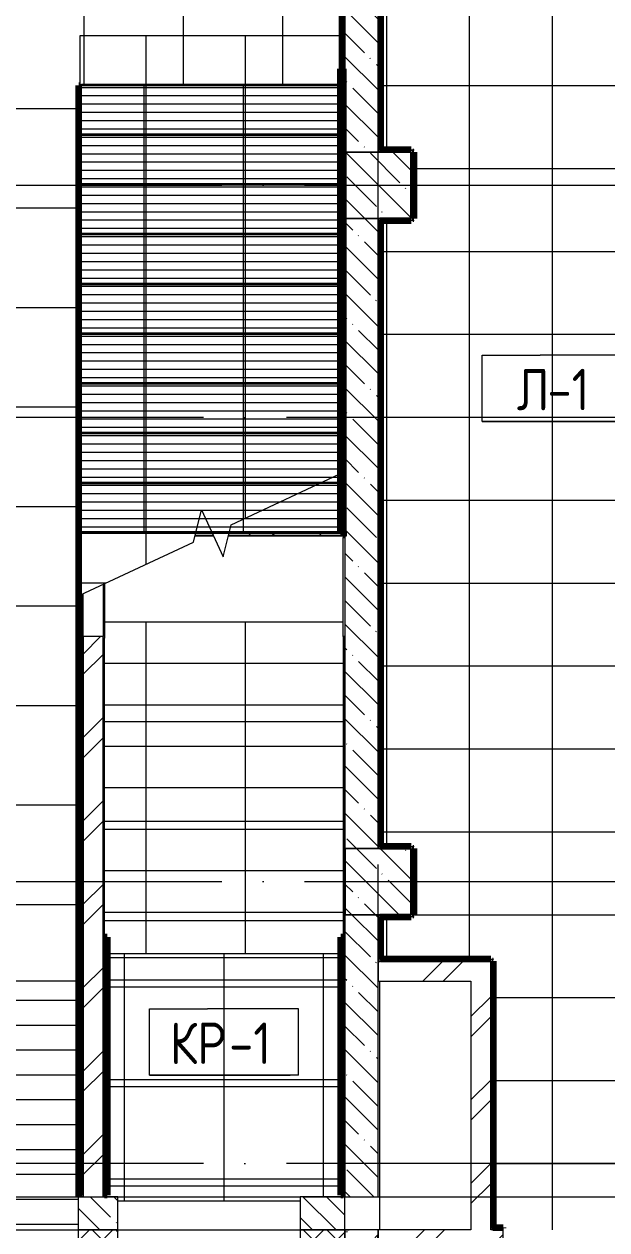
# Model space of a CAD drawing. Header units: millimetres. Extents: x -4370 to 196781, y -4577 to 61202.
# Drawn here: x 102764 to 106281, y 26225 to 33497 of the extents above; entities that cross this region are included whole.
import ezdxf

# ---------------------------------------------------------------- set-up
doc = ezdxf.new("R2010")
doc.units = ezdxf.units.MM
doc.linetypes.add('ADSK_Линия сетки', pattern=[2500, 2000, -250, 0, -250])
for name, color, linetype, lineweight in [('A-FLOR-____-IDEN', 11, 'Continuous', 20), ('A-FLOR-____-OTLN', 192, 'Continuous', 9), ('A-FLOR-____-PATT', 8, 'Continuous', 9), ('A-ROOF-____-MCUT', 132, 'Continuous', 9), ('A-ROOF-____-OTLN', 132, 'Continuous', 9), ('A-ROOF-____-PATT', 132, 'Continuous', 9), ('A-ROOF-FNSH-MCUT', 132, 'Continuous', 9), ('A-WALL-____-MCUT', 113, 'Continuous', 9), ('A-WALL-____-PATT', 111, 'Continuous', 9), ('I-WALL-____-OTLN', 2, 'Continuous', 9), ('S-COLS-____-MCUT', 52, 'Continuous', 9), ('S-COLS-____-OTLN', 52, 'Continuous', 9), ('S-GRID-____-OTLN', 1, 'Continuous', 9), ('S-STRS-____-MBND', 31, 'Continuous', 9), ('S-STRS-____-OTLN', 31, 'Continuous', 9)]:
    doc.layers.add(name, color=color, linetype=linetype, lineweight=lineweight)
doc.styles.add('GOST Common_1', font='GOST_Common.ttf', dxfattribs={"width": 0.9, "height": 250})
pattern_1 = [(45, (0, 0), (-251.4472, 251.4472), []), (45, (0, 381), (-251.4472, 251.4472), [])]
pattern_2 = [(90, (104700, 33425), (-600, 4e-14), []), (180, (104700, 33425), (-7e-14, -600), [])]
pattern_3 = [(90, (104700, 29890), (-600, 4e-14), []), (180, (104700, 29890), (-7e-14, -600), [])]
pattern_4 = [(135, (0, 0), (-142.5612, -142.5612), []), (135, (142.56, 0), (-142.5612, -142.5612), [252.016, -50.403, 3.353, -47.05])]

# ---------------------------------------------------------------- blocks, each defined once
blk = doc.blocks.new('0083_СОШ675_АР_R22_rvt-1-О_АИ_ПП_0_000_Целиком')
at = {"layer": 'A-WALL-____-PATT', "lineweight": 5}
h = blk.add_hatch(dxfattribs=at)
h.set_pattern_fill('FP_3', color=10, style=0, pattern_type=2)
h.set_pattern_definition(pattern_4)
h.paths.add_polyline_path([(104762.6, 26425), (104900, 26425), (104900, 28125), (104700, 28125), (104700, 26425)])
h.paths.add_polyline_path([(104900, 28525), (104900, 32325), (104700, 32325), (104700, 28525)])
h.paths.add_polyline_path([(104900, 32725), (104900, 35575), (104700, 35575), (104700, 32725)])
h.paths.add_polyline_path([(104900, 35975), (104900, 36100), (104700, 36100), (104700, 35975)])
h = blk.add_hatch(dxfattribs=at)
h.set_pattern_fill('FP_7', color=10, style=0, pattern_type=2)
h.set_pattern_definition(pattern_1)
h.paths.add_polyline_path([(103240, 26425), (103240, 29802.8), (103120, 29802.8), (103120, 26425)])
h = blk.add_hatch(dxfattribs=at)
h.set_pattern_fill('FP_7', color=10, style=0, pattern_type=2)
h.set_pattern_definition(pattern_1)
h.paths.add_polyline_path([(105460, 27725), (105580, 27725), (105580, 27845), (104900, 27845), (104900, 27725), (105073.1, 27725)])
h = blk.add_hatch(dxfattribs=at)
h.set_pattern_fill('FP_7', color=10, style=0, pattern_type=2)
h.set_pattern_definition(pattern_1)
h.paths.add_polyline_path([(105580, 26225), (105580, 27725), (105460, 27725), (105460, 26225)])
h = blk.add_hatch(dxfattribs=at)
h.set_pattern_fill('FP_3', color=10, style=0, pattern_type=2)
h.set_pattern_definition(pattern_4)
h.paths.add_polyline_path([(104430, 26225), (104700, 26225), (104700, 26425), (104430, 26425)])
h.paths.add_polyline_path([(103090, 26225), (103330, 26225), (103330, 26425), (103090, 26425)])
h = blk.add_hatch(dxfattribs=at)
h.set_pattern_fill('FP_6', color=10, style=0, pattern_type=2)
h.set_pattern_definition([(45, (0, 0), (-70.71068, 70.71068), []), (135, (0, 0), (-70.71068, -70.71068), [])])
h.paths.add_polyline_path([(104700, 26125.1), (104700, 26225.1), (104430, 26225.1), (104430, 26125.1), (104600, 26125.1)])
h.paths.add_polyline_path([(103330, 26125.1), (103330, 26225.1), (103090, 26225.1), (103090, 26125.1), (103210, 26125.1)])
h.paths.add_polyline_path([(101360, 26125.1), (101360, 26225.1), (100150, 26225.1), (100150, 26125.1), (101347.4, 26125.1)])
h.paths.add_polyline_path([(97450, 26125.1), (97450, 26225.1), (96250, 26225.1), (96250, 26125.1), (97000.7, 26125.1)])
h.paths.add_polyline_path([(98350, 26125.1), (99250, 26125.1), (99250, 26225.1), (98350, 26225.1)])
h.paths.add_polyline_path([(95350, 26125.1), (95350, 26225.1), (94450, 26225.1), (94450, 26125.1), (95137.9, 26125.1)])
h.paths.add_polyline_path([(93550, 26125.1), (93550, 26225.1), (92350, 26225.1), (92350, 26125.1), (93275, 26125.1)])
h.paths.add_polyline_path([(91412.2, 26125.1), (91450, 26125.1), (91450, 26225.1), (90550, 26225.1), (90550, 26125.1)])
h.paths.add_polyline_path([(89650, 26125.1), (89650, 26225.1), (88450, 26225.1), (88450, 26125.1), (89549.3, 26125.1)])
h.paths.add_polyline_path([(87550, 26125.1), (87550, 26225.1), (86650, 26225.1), (86650, 26125.1)])
h.paths.add_polyline_path([(85750, 26125.1), (85750, 26225.1), (84250, 26225.1), (84250, 26125.1), (85202.7, 26125.1)])
h.paths.add_polyline_path([(83350, 26125.1), (83350, 26225.1), (82450, 26225.1), (82450, 26125.1), (83339.8, 26125.1)])
h.paths.add_polyline_path([(81477, 26125.1), (81550, 26125.1), (81550, 26225.1), (79900, 26225), (79900, 26125.1), (80856.1, 26125.1)])
h.paths.add_polyline_path([(75850, 26125.1), (75850, 26225.1), (74200, 26225.1), (74200, 26125.1), (75578, 26125.1)])
h = blk.add_hatch(dxfattribs=at)
h.set_pattern_fill('FP_5', color=10, style=0, pattern_type=2)
h.set_pattern_definition([(50, (0, 0), (364.3679, -31.8783), [38.1, -419.1]), (355, (0, 0), (-70.4859, 382.1133), [30.48, -335.28]), (100.451, (30.36, -2.66), (293.885, 350.2334), [32.38, -356.18]), (46.184, (0, 101.6), (542.1585, -84.0858), [57.15, -628.65]), (96.636, (45.2, 94.6), (474.805, 494.8554), [48.57, -534.27]), (351.184, (0, 101.6), (474.8102, 494.85), [45.72, -502.92]), (21, (50.8, 76.2), (303.2285, -204.5305), [38.1, -419.1]), (326, (50.8, 76.2), (123.6039, 368.376), [30.48, -335.28]), (71.451, (76.07, 59.16), (426.8341, 163.8427), [32.38, -356.18]), (37.5, (0, 0), (6.17665, 169.11015), [16.764, -314.452, 16.764, -323.596, -336.55]), (37.5, (0, 0), (6.17665, 169.11015), [-671.576, 16.764, -319.786]), (7.5, (0, 0), (133.63888, 200.3615), [16.764, -177.292, 16.764, -306.832, -128.27]), (7.5, (0, 0), (133.63888, 200.3615), [-517.652, 16.764, -111.506]), (327.5, (-113.28, 0), (271.18182, -11.45836), [16.764, -110.236, 16.764, -379.476, -525.78]), (327.5, (-113.28, 0), (271.18182, -11.45836), [-523.24, 16.764, -509.016]), (317.5, (-164.08, 0), (296.2585, 50.85285), [16.764, -148.336, 16.764, -246.38, -373.38]), (317.5, (-164.08, 0), (296.2585, 50.85285), [-428.244, 16.764, -356.616])])
h.paths.add_polyline_path([(104700, 19425), (104900, 19425), (104900, 19725), (104700, 19725), (104700, 19571.1)])
h.paths.add_polyline_path([(104900, 20625), (104900, 21525), (104700, 21525), (104700, 20625)])
h.paths.add_polyline_path([(104700, 22825), (104900, 22825), (104900, 26225), (104700, 26225), (104700, 23036.2)])
h = blk.add_hatch(dxfattribs=at)
h.set_pattern_fill('FP_7', color=10, style=0, pattern_type=2)
h.set_pattern_definition(pattern_1)
h.paths.add_polyline_path([(113400, 26105), (113400, 26225), (106755, 26225), (106755, 26105), (111282.6, 26105)])
h.paths.add_polyline_path([(105073.1, 26105), (105655, 26105), (105655, 26225), (104900, 26225), (104900, 26105)])
h.paths.add_polyline_path([(109095, 26145), (107750, 26145), (107750, 26215), (109300, 26215), (109300, 26145), (109230, 26145)])
at = {"layer": 'S-COLS-____-OTLN', "lineweight": 5}
h = blk.add_hatch(dxfattribs=at)
h.set_pattern_fill('FP_3', color=256, style=0, pattern_type=2)
h.set_pattern_definition(pattern_4)
h.paths.add_polyline_path([(104900, 32325), (105100, 32325), (105100, 32725), (104700, 32725), (104700, 32325)])
h = blk.add_hatch(dxfattribs=at)
h.set_pattern_fill('FP_3', color=256, style=0, pattern_type=2)
h.set_pattern_definition(pattern_4)
h.paths.add_polyline_path([(104900, 28125), (105100, 28125), (105100, 28525), (104700, 28525), (104700, 28125)])
at = {"layer": 'S-STRS-____-OTLN', "lineweight": 5}
h = blk.add_hatch(dxfattribs=at)
h.set_pattern_fill('FP_28', color=256, style=0, pattern_type=2)
h.set_pattern_definition(pattern_2)
h.paths.add_polyline_path([(103110, 33425), (103110, 33135), (104673.5, 33135), (104673.5, 33226), (104683.5, 33226), (104683.5, 33425), (103831.2, 33425)])
h.paths.add_polyline_path([(103110, 33126), (103110, 33425), (103100, 33425), (103100, 33126)])
h = blk.add_hatch(dxfattribs=at)
h.set_pattern_fill('FP_28', color=256, style=0, pattern_type=2)
h.set_pattern_definition(pattern_2)
h.paths.add_polyline_path([(103110, 32826), (103110, 32835), (104673.5, 32835), (104673.5, 33125), (103100, 33125), (103100, 32826)])
h.paths.add_polyline_path([(104688.5, 32835), (104690, 32835), (104690, 33125), (104688.5, 33125), (104688.5, 32854.1)])
h = blk.add_hatch(dxfattribs=at)
h.set_pattern_fill('FP_28', color=256, style=0, pattern_type=2)
h.set_pattern_definition(pattern_2)
h.paths.add_polyline_path([(103110, 32526), (103110, 32535), (104673.5, 32535), (104673.5, 32825), (103100, 32825), (103100, 32526)])
h.paths.add_polyline_path([(104690, 32535), (104690, 32825), (104688.5, 32825), (104688.5, 32535)])
h = blk.add_hatch(dxfattribs=at)
h.set_pattern_fill('FP_28', color=256, style=0, pattern_type=2)
h.set_pattern_definition(pattern_2)
h.paths.add_polyline_path([(103110, 32226), (103110, 32235), (104673.5, 32235), (104673.5, 32525), (103100, 32525), (103100, 32226)])
h.paths.add_polyline_path([(104688.5, 32235), (104690, 32235), (104690, 32525), (104688.5, 32525), (104688.5, 32276.5)])
h = blk.add_hatch(dxfattribs=at)
h.set_pattern_fill('FP_28', color=256, style=0, pattern_type=2)
h.set_pattern_definition(pattern_2)
h.paths.add_polyline_path([(103110, 31926), (103110, 31935), (104673.5, 31935), (104673.5, 32225), (103100, 32225), (103100, 31926)])
h.paths.add_polyline_path([(104688.5, 31935), (104690, 31935), (104690, 32225), (104688.5, 32225), (104688.5, 32026)])
h = blk.add_hatch(dxfattribs=at)
h.set_pattern_fill('FP_28', color=256, style=0, pattern_type=2)
h.set_pattern_definition(pattern_2)
h.paths.add_polyline_path([(103110, 31626), (103110, 31635), (104673.5, 31635), (104673.5, 31925), (103100, 31925), (103100, 31626)])
h.paths.add_polyline_path([(104688.5, 31635), (104690, 31635), (104690, 31925), (104688.5, 31925), (104688.5, 31699)])
h = blk.add_hatch(dxfattribs=at)
h.set_pattern_fill('FP_28', color=256, style=0, pattern_type=2)
h.set_pattern_definition(pattern_2)
h.paths.add_polyline_path([(103110, 31326), (103110, 31335), (104673.5, 31335), (104673.5, 31625), (103100, 31625), (103100, 31326)])
h.paths.add_polyline_path([(104688.5, 31335), (104690, 31335), (104690, 31625), (104688.5, 31625), (104688.5, 31426)])
h = blk.add_hatch(dxfattribs=at)
h.set_pattern_fill('FP_28', color=256, style=0, pattern_type=2)
h.set_pattern_definition(pattern_2)
h.paths.add_polyline_path([(103110, 31026), (103110, 31035), (104673.5, 31035), (104673.5, 31325), (103100, 31325), (103100, 31026)])
h.paths.add_polyline_path([(104688.5, 31035), (104690, 31035), (104690, 31325), (104688.5, 31325), (104688.5, 31121.5)])
h = blk.add_hatch(dxfattribs=at)
h.set_pattern_fill('FP_28', color=256, style=0, pattern_type=2)
h.set_pattern_definition(pattern_2)
h.paths.add_polyline_path([(103100, 30726), (103110, 30726), (103110, 30735), (104564.8, 30735), (104673.5, 30785.7), (104673.5, 31025), (103100, 31025)])
h.paths.add_polyline_path([(104688.5, 30792.7), (104690, 30793.4), (104690, 31025), (104688.5, 31025), (104688.5, 30826)])
h = blk.add_hatch(dxfattribs=at)
h.set_pattern_fill('FP_28', color=256, style=0, pattern_type=2)
h.set_pattern_definition(pattern_2)
h.paths.add_polyline_path([(103100, 30426), (103110, 30426), (103110, 30435), (103802, 30435), (103834, 30566.6), (103895.3, 30435), (104002.9, 30435), (104013.3, 30477.8), (104543.4, 30725), (103100, 30725), (103100, 30435)])
h = blk.add_hatch(dxfattribs=at)
h.set_pattern_fill('FP_28', color=256, style=0, pattern_type=2)
h.set_pattern_definition(pattern_2)
h.paths.add_polyline_path([(103256.6, 30125), (103786.7, 30372.2), (103799.6, 30425), (103100, 30425), (103100, 30125)])
h.paths.add_polyline_path([(103966, 30283.4), (104000.5, 30425), (103900, 30425)])
h = blk.add_hatch(dxfattribs=at)
h.set_pattern_fill('FP_30', color=256, style=0, pattern_type=2)
h.set_pattern_definition(pattern_3)
h.paths.add_polyline_path([(103250, 29640), (104690, 29640), (104690, 29890), (103250, 29890), (103250, 29792.8)])
h = blk.add_hatch(dxfattribs=at)
h.set_pattern_fill('FP_30', color=256, style=0, pattern_type=2)
h.set_pattern_definition(pattern_3)
h.paths.add_polyline_path([(104690, 29390), (104690, 29640), (103250, 29640), (103250, 29390), (103831.2, 29390)])
h = blk.add_hatch(dxfattribs=at)
h.set_pattern_fill('FP_30', color=256, style=0, pattern_type=2)
h.set_pattern_definition(pattern_3)
h.paths.add_polyline_path([(103831.2, 29140), (104690, 29140), (104690, 29390), (103250, 29388.9), (103250, 29140)])
h = blk.add_hatch(dxfattribs=at)
h.set_pattern_fill('FP_30', color=256, style=0, pattern_type=2)
h.set_pattern_definition(pattern_3)
h.paths.add_polyline_path([(104690, 28890), (104690, 29140), (103250, 29140), (103250, 28890), (103831.2, 28890)])
h = blk.add_hatch(dxfattribs=at)
h.set_pattern_fill('FP_30', color=256, style=0, pattern_type=2)
h.set_pattern_definition(pattern_3)
h.paths.add_polyline_path([(104690, 28640), (104690, 28890), (103250, 28890), (103250, 28640), (103831.2, 28640)])
h = blk.add_hatch(dxfattribs=at)
h.set_pattern_fill('FP_30', color=256, style=0, pattern_type=2)
h.set_pattern_definition(pattern_3)
h.paths.add_polyline_path([(104690, 28390), (104690, 28640), (103250, 28640), (103250, 28390), (103831.2, 28390)])
h = blk.add_hatch(dxfattribs=at)
h.set_pattern_fill('FP_30', color=256, style=0, pattern_type=2)
h.set_pattern_definition(pattern_3)
h.paths.add_polyline_path([(103250, 28140), (104690, 28140), (104690, 28390), (103250, 28390)])
h = blk.add_hatch(dxfattribs=at)
h.set_pattern_fill('FP_30', color=256, style=0, pattern_type=2)
h.set_pattern_definition(pattern_3)
h.paths.add_polyline_path([(103831.2, 27890), (104675, 27890), (104675, 27990), (104690, 27990), (104690, 28140), (103250, 28140), (103250, 27990), (103265, 27990), (103265, 27890)])
at = {"layer": 'A-FLOR-____-OTLN', "color": 90}
for p, q in [((104910, 26225), (104910, 27725)), ((103330, 26225.1), (104430, 26225.1)), ((104700, 26225.1), (104725, 26225.1))]:
    blk.add_line(p, q, dxfattribs=at)
at = {"layer": 'A-WALL-____-MCUT', "color": 50, "lineweight": 13}
for p, q in [((104700, 35575), (104700, 32725)), ((104900, 32725), (104900, 35575)), ((104700, 32325), (104700, 28525)), ((104900, 28525), (104900, 32325)), ((103120, 29802.8), (103120, 26425)), ((103240, 29802.8), (103120, 29802.8)), ((103240, 26425), (103240, 29802.8)), ((104700, 28125), (104700, 26425)), ((104900, 27845), (104900, 28125)), ((105580, 27845), (104900, 27845)), ((105580, 27725), (105580, 27845)), ((104900, 27725), (105460, 27725)), ((104900, 26425), (104900, 27725)), ((105460, 27725), (105460, 26225)), ((105580, 26225), (105580, 27725)), ((103120, 26425), (103090, 26425)), ((103090, 26425), (103090, 26225)), ((103330, 26425), (103240, 26425)), ((103330, 26225), (103330, 26425)), ((104700, 26425), (104430, 26425)), ((104430, 26425), (104430, 26225)), ((104700, 26225), (104700, 26425)), ((104700, 26425), (104900, 26425)), ((103210, 26225.1), (103090, 26225.1)), ((103090, 26225), (103330, 26225)), ((103330, 26225.1), (103210, 26225.1)), ((104700, 26225.1), (104430, 26225.1)), ((104430, 26225), (104700, 26225)), ((104900, 26225), (104700, 26225)), ((104700, 26225), (104700, 25955.1)), ((104900, 22825), (104900, 26225)), ((105460, 26225), (104900, 26225)), ((104900, 26225), (104900, 26105)), ((105655, 26225), (105580, 26225)), ((105655, 26105), (105655, 26225))]:
    blk.add_line(p, q, dxfattribs=at)
at = {"layer": 'A-WALL-____-MCUT', "color": 10, "lineweight": 5}
for p, q in [((104700, 32725), (104900, 32725)), ((104900, 32325), (104700, 32325)), ((104700, 28525), (104900, 28525)), ((104900, 28125), (104700, 28125)), ((104900, 27845), (104900, 27725)), ((103120, 26425), (103240, 26425))]:
    blk.add_line(p, q, dxfattribs=at)
at = {"layer": 'A-WALL-____-MCUT', "color": 90}
for p, q in [((103090, 26225.1), (103090, 26125.1)), ((103330, 26125.1), (103330, 26225.1)), ((104430, 26225.1), (104430, 26125.1)), ((104700, 26125.1), (104700, 26225.1))]:
    blk.add_line(p, q, dxfattribs=at)
at = {"layer": 'I-WALL-____-OTLN', "color": 90}
for p, q in [((103240, 30117.2), (103240, 29802.8)), ((103120, 29802.8), (103120, 30061.3))]:
    blk.add_line(p, q, dxfattribs=at)
at = {"layer": 'S-COLS-____-MCUT', "color": 130, "lineweight": 25}
for p, q in [((104700, 32725), (104700, 32325)), ((105100, 32725), (104900, 32725)), ((105100, 32325), (105100, 32725)), ((104900, 32325), (105100, 32325)), ((104700, 28525), (104700, 28125)), ((105100, 28525), (104900, 28525)), ((105100, 28125), (105100, 28525)), ((104900, 28125), (105100, 28125))]:
    blk.add_line(p, q, dxfattribs=at)
at = {"layer": 'S-COLS-____-OTLN', "color": 90}
for p, q in [((104900, 32725), (104700, 32725)), ((104700, 32325), (104900, 32325)), ((104900, 28525), (104700, 28525)), ((104700, 28125), (104900, 28125))]:
    blk.add_line(p, q, dxfattribs=at)
at = {"layer": 'S-STRS-____-MBND', "color": 10, "lineweight": 5}
for p, q in [((104013.3, 30477.8), (104700, 30798)), ((103786.7, 30372.2), (103834, 30566.6)), ((103834, 30566.6), (103966, 30283.4)), ((103966, 30283.4), (104013.3, 30477.8)), ((103100, 30052), (103786.7, 30372.2))]:
    blk.add_line(p, q, dxfattribs=at)
at = {"layer": 'S-STRS-____-OTLN', "color": 10, "lineweight": 5}
for p, q in [((104683.5, 33425), (103100, 33425)), ((103100, 33425), (103100, 33126)), ((103100, 33125), (103100, 32826)), ((104673.5, 33125), (103100, 33125)), ((104673.5, 33125), (103100, 33125)), ((104690, 33125), (104688.5, 33125)), ((104690, 33125), (104688.5, 33125)), ((103100, 32825), (103100, 32526)), ((104673.5, 32825), (103100, 32825)), ((104673.5, 32825), (103100, 32825)), ((104690, 32825), (104688.5, 32825)), ((104690, 32825), (104688.5, 32825)), ((103100, 32525), (103100, 32226)), ((104673.5, 32525), (103100, 32525)), ((104673.5, 32525), (103100, 32525)), ((104690, 32525), (104688.5, 32525)), ((104690, 32525), (104688.5, 32525)), ((103100, 32225), (103100, 31926)), ((104673.5, 32225), (103100, 32225)), ((104673.5, 32225), (103100, 32225)), ((104690, 32225), (104688.5, 32225)), ((104690, 32225), (104688.5, 32225)), ((103100, 31925), (103100, 31626)), ((104673.5, 31925), (103100, 31925)), ((104673.5, 31925), (103100, 31925)), ((104690, 31925), (104688.5, 31925)), ((104690, 31925), (104688.5, 31925)), ((103100, 31625), (103100, 31326)), ((104673.5, 31625), (103100, 31625)), ((104673.5, 31625), (103100, 31625)), ((104690, 31625), (104688.5, 31625)), ((104690, 31625), (104688.5, 31625)), ((103100, 31325), (103100, 31026)), ((104673.5, 31325), (103100, 31325)), ((104673.5, 31325), (103100, 31325)), ((104690, 31325), (104688.5, 31325)), ((104690, 31325), (104688.5, 31325)), ((103100, 31025), (103100, 30726)), ((104673.5, 31025), (103100, 31025)), ((104673.5, 31025), (103100, 31025)), ((104690, 31025), (104688.5, 31025)), ((104690, 31025), (104688.5, 31025)), ((103100, 30725), (103100, 30426)), ((104543.4, 30725), (103100, 30725)), ((104543.4, 30725), (103100, 30725)), ((103100, 30425), (103100, 30125)), ((103799.6, 30425), (103100, 30425)), ((103799.6, 30425), (103100, 30425)), ((104000.5, 30425), (103900, 30425)), ((104000.5, 30425), (103900, 30425)), ((103100, 30125), (103100, 30052)), ((103256.6, 30125), (103100, 30125)), ((103256.6, 30125), (103100, 30125)), ((104690, 29890), (103250, 29890)), ((104690, 29890), (103250, 29890)), ((104690, 29640), (103250, 29640)), ((104690, 29640), (103250, 29640)), ((104690, 29390), (103250, 29390)), ((104690, 29390), (103250, 29390)), ((104690, 29140), (103250, 29140)), ((104690, 29140), (103250, 29140)), ((104690, 28890), (103250, 28890)), ((104690, 28890), (103250, 28890)), ((104690, 28640), (103250, 28640)), ((104690, 28640), (103250, 28640)), ((104690, 28390), (103250, 28390)), ((104690, 28390), (103250, 28390)), ((104690, 28140), (103250, 28140)), ((104690, 28140), (103250, 28140))]:
    blk.add_line(p, q, dxfattribs=at)
blk = doc.blocks.new('ADSK_Марка_Перекрытие - Типоразмер_ADSK_Марка-158127-О_АИ_ПП_0_000_Целиком')
at = {"layer": 'A-FLOR-____-IDEN'}
for p, q in [((-4.5, 4), (-1, 4)), ((-4.5, 0), (-4.5, 4)), ((4.5, 4), (-1, 4)), ((4.5, 0), (4.5, 4)), ((4.5, 0), (-4.5, 0)), ((-4.5, 0), (4, 0))]:
    blk.add_line(p, q, dxfattribs=at)

msp = doc.modelspace()

# ---------------------------------------------------------------- hatches: boundary and pattern name
at = {"layer": 'A-FLOR-____-PATT'}
h = msp.add_hatch(dxfattribs=at)
h.set_pattern_fill('FP_233', color=256, style=0, pattern_type=2)
h.set_pattern_definition([(270, (5951.86, 148625.6), (500, 3e-14), []), (0, (5951.86, 148625.6), (0, 500), [])])
h.paths.add_polyline_path([(106754.983003, 26225), (106755, 26225), (106755, 26240.000586), (107040, 26240.000586), (107040, 29999.999414), (107055, 29999.999414), (107055, 31099.999414), (107040, 31099.999414), (107040, 34889.940919), (106485, 34889.940919), (106485, 34894.940919), (106475.000586, 34894.940919), (106475, 34904.940919), (106470, 34904.940333), (106470, 35759.940919), (106400, 35759.940919), (106400, 35774.940919), (106450, 35774.940919), (106450, 35974.940333), (105350, 35974.940333), (105350, 35774.940333), (105300, 35774.940333), (105300, 35759.940919), (105114.978078, 35759.934213), (105114.978078, 35575), (105109.978078, 35575), (105109.978078, 35565), (105099.978078, 35565), (105099.978078, 35560), (104914.978078, 35560), (104914.978078, 32740), (105099.978078, 32740), (105099.978078, 32735), (105109.978078, 32735), (105109.978078, 32725), (105114.978078, 32724.999414), (105114.978078, 32324.999414), (105109.978078, 32324.999414), (105109.978078, 32315), (105099.978078, 32315), (105099.19038, 32310), (104914.978078, 32310), (104914.978078, 28540), (105099.978078, 28540), (105099.978078, 28535), (105109.978078, 28535), (105109.978078, 28525), (105114.978078, 28524.999414), (105114.978078, 28125), (105109.978078, 28125), (105109.978078, 28115), (105099.978078, 28115), (105099.978078, 28110), (104914.978078, 28110), (104914.978078, 27860.000587), (105579.978665, 27860.000587), (105579.978665, 27855.000587), (105589.978665, 27855.000587), (105589.978665, 27845.000587), (105594.978665, 27845.000001), (105594.978665, 26240.000586), (105655, 26240.000586), (105655, 26225.000586), (106314.960404, 26225.000586)])
h = msp.add_hatch(dxfattribs=at)
h.set_pattern_fill('FP_131', color=256, style=0, pattern_type=2)
h.set_pattern_definition([(0, (103125, 31187.5), (0, 600), []), (90, (103125, 31187.5), (-600, 4e-14), [])])
h.paths.add_polyline_path([(103089.978078, 27725.059667), (103089.978078, 33124.999414), (103109.999414, 33125.999414), (103110.000586, 33135), (104673.499414, 33135), (104673.499414, 33225.999414), (104683.499414, 33225.999414), (104683.499414, 35885), (104285.999414, 35885), (104285.999414, 35899.999414), (102660.000586, 35899.999414), (102660.000586, 35885), (101685.161935, 35885), (101685.161935, 35714.321324), (101375, 35714.321324), (101375, 35475), (101360, 35475), (101360, 33835), (101385, 33835), (101385, 27725.059667)])
h = msp.add_hatch(dxfattribs=at)
h.set_pattern_fill('FP_149', color=256, style=0, pattern_type=2)
h.set_pattern_definition([(270, (103970, 27090), (600, 4e-14), []), (0, (103970, 27090), (0, 600), [])])
h.paths.add_polyline_path([(104452.113359, 26425), (104700.000586, 26425), (104700.000586, 26435.000586), (104675.00065, 26435.000586), (104675.00065, 27890), (103265.000637, 27890), (103265.000637, 26435.000586), (103240.000586, 26435.000586), (103240.000586, 26425), (104429.978078, 26425)])
h = msp.add_hatch(dxfattribs=at)
h.set_pattern_fill('FP_322', color=256, style=0, pattern_type=2)
h.set_pattern_definition([(180, (103970, 27132.5), (-7e-14, -600), []), (270, (103970, 27132.5), (600, 4e-14), [])])
h.paths.add_polyline_path([(104429.978078, 26400), (104429.978078, 26425), (104699.978142, 26425), (104699.978142, 26435.000586), (104675.00065, 26435.000586), (104675.00065, 27865), (103265.000637, 27865), (103265.000637, 26435.000586), (103240.000586, 26435.000586), (103240.000586, 26425), (103329.978078, 26425), (103329.978078, 26400), (103831.164344, 26400)])
h = msp.add_hatch(dxfattribs=at)
h.set_pattern_fill('FP_316', color=256, style=0, pattern_type=2)
h.set_pattern_definition([(0, (103125, 31060.29), (0, 150), [])])
h.paths.add_polyline_path([(101370, 26225.059667), (103089.978078, 26225.059667), (103090, 27725.059667), (101385, 27725.059667), (101385, 26225.998828), (101370, 26225.998828)])
at = {"layer": 'A-ROOF-____-PATT'}
h = msp.add_hatch(dxfattribs=at)
h.set_pattern_fill('FP_278', color=256, style=0, pattern_type=2)
h.set_pattern_definition([(270, (104688.5, 42165), (600, 4e-14), []), (0, (104688.5, 42165.02), (0, 50), [])])
h.paths.add_polyline_path([(103110.000586, 32825.999414), (103110.000586, 32835), (104673.499414, 32835), (104673.499414, 33125.999414), (103099.999414, 33125.999414), (103099.999414, 32825.999414)])
h = msp.add_hatch(dxfattribs=at)
h.set_pattern_fill('FP_279', color=256, style=0, pattern_type=2)
h.set_pattern_definition([(270, (104688.5, 41865), (600, 4e-14), []), (0, (104688.5, 41865.02), (0, 50), [])])
h.paths.add_polyline_path([(103110.000586, 32525.999414), (103110.000586, 32535), (104673.499414, 32535), (104673.499414, 32825.999414), (103099.999414, 32825.999414), (103099.999414, 32525.999414)])
h = msp.add_hatch(dxfattribs=at)
h.set_pattern_fill('FP_280', color=256, style=0, pattern_type=2)
h.set_pattern_definition([(270, (104688.5, 41565), (600, 4e-14), []), (0, (104688.5, 41565.02), (0, 50), [])])
h.paths.add_polyline_path([(103110.000586, 32225.999414), (103110.000586, 32235), (104673.499414, 32235), (104673.499414, 32525.999414), (103099.999414, 32525.999414), (103099.999414, 32225.999414)])
h = msp.add_hatch(dxfattribs=at)
h.set_pattern_fill('FP_281', color=256, style=0, pattern_type=2)
h.set_pattern_definition([(270, (104688.5, 41265), (600, 4e-14), []), (0, (104688.5, 41265.02), (0, 50), [])])
h.paths.add_polyline_path([(103110.000586, 31925.999414), (103110.000586, 31935), (104673.499414, 31935), (104673.499414, 32225.999414), (103099.999414, 32225.999414), (103099.999414, 31925.999414)])
h = msp.add_hatch(dxfattribs=at)
h.set_pattern_fill('FP_282', color=256, style=0, pattern_type=2)
h.set_pattern_definition([(270, (104688.5, 40965), (600, 4e-14), []), (0, (104688.5, 40965.02), (0, 50), [])])
h.paths.add_polyline_path([(103110.000586, 31625.999414), (103110.000586, 31635), (104673.499414, 31635), (104673.499414, 31925.999414), (103099.999414, 31925.999414), (103099.999414, 31625.999414)])
h = msp.add_hatch(dxfattribs=at)
h.set_pattern_fill('FP_283', color=256, style=0, pattern_type=2)
h.set_pattern_definition([(270, (104688.5, 40665), (600, 4e-14), []), (0, (104688.5, 40665.02), (0, 50), [])])
h.paths.add_polyline_path([(103110.000586, 31325.999414), (103110.000586, 31335), (104673.499414, 31335), (104673.499414, 31625.999414), (103099.999414, 31625.999414), (103099.999414, 31325.999414)])
h = msp.add_hatch(dxfattribs=at)
h.set_pattern_fill('FP_284', color=256, style=0, pattern_type=2)
h.set_pattern_definition([(270, (104688.5, 40365), (600, 4e-14), []), (0, (104688.5, 40365.02), (0, 50), [])])
h.paths.add_polyline_path([(103110.000586, 31025.999414), (103110.000586, 31035), (104673.499414, 31035), (104673.499414, 31325.999414), (103099.999414, 31325.999414), (103099.999414, 31025.999414)])
h = msp.add_hatch(dxfattribs=at)
h.set_pattern_fill('FP_285', color=256, style=0, pattern_type=2)
h.set_pattern_definition([(270, (104688.5, 40065), (600, 4e-14), []), (0, (104688.5, 40065.02), (0, 50), [])])
h.paths.add_polyline_path([(103110.000586, 30725.999414), (103110.000586, 30735), (104673.499414, 30735), (104673.499414, 31025.999414), (103099.999414, 31025.999414), (103099.999414, 30725.999414)])
h = msp.add_hatch(dxfattribs=at)
h.set_pattern_fill('FP_286', color=256, style=0, pattern_type=2)
h.set_pattern_definition([(270, (104688.5, 39765), (600, 4e-14), []), (0, (104688.5, 39765.02), (0, 50), [])])
h.paths.add_polyline_path([(103100.000586, 30426), (103110.000586, 30426), (103110.000586, 30435), (104673.499414, 30435), (104673.499414, 30725.999414), (103099.999414, 30725.999414), (103100.000586, 30435)])
h = msp.add_hatch(dxfattribs=at)
h.set_pattern_fill('FP_246', color=256, style=0, pattern_type=2)
h.set_pattern_definition([(45, (0, 0), (-142.5612, 142.5612), []), (45, (142.56, 0), (-142.5612, 142.5612), [252.016, -50.403, 3.353, -47.05])])
h.paths.add_polyline_path([(103904.663663, 30414.999414), (103900.000586, 30424.999414), (104000.450409, 30424.999414), (103998.020102, 30414.999414), (104688.499414, 30414.999414), (104688.499414, 30425.999414), (103799.550763, 30424.999414), (103797.120457, 30414.999414), (103900.000586, 30414.999414)])
at = {"layer": 'A-WALL-____-PATT'}
for points in [[(104690, 30400), (104700, 30400), (104700, 35900), (104690, 35900), (104690, 30543.982547)], [(104909.978078, 32725), (104909.978078, 35565), (104899.978078, 35565), (104899.978078, 32725)], [(105099.978078, 32725), (105099.978078, 32735), (104909.978078, 32735), (104909.978078, 32725), (105073.062374, 32725)], [(105109.978078, 32325), (105109.978078, 32735), (105099.978078, 32735), (105099.978078, 32325)], [(104909.978078, 32315), (105109.978078, 32315), (105109.978078, 32325), (104899.978078, 32325), (104899.978078, 32315)], [(104909.978078, 28525), (104909.978078, 32315), (104899.978078, 32315), (104899.978078, 28525)], [(103119.938862, 26425.000586), (103119.083507, 30060.8518), (103109.938862, 30056.587582), (103109.938862, 26425.000586)], [(103250.000586, 26435.000586), (103250.000586, 29792.786405), (103240.000586, 29792.786405), (103240.000586, 26435.000586)], [(104690.000586, 26435.000586), (104700.000586, 26435.000586), (104700.000586, 29802.785818), (104690.000586, 29802.785818), (104690.000586, 26501.342793)], [(104909.978078, 28525), (105099.978078, 28525), (105099.978078, 28535), (104909.978078, 28535)], [(105109.978078, 28125), (105109.978078, 28535), (105099.978078, 28535), (105099.978078, 28125)], [(104909.978078, 28115), (105109.978078, 28115), (105109.978078, 28125), (104899.978078, 28125), (104899.978078, 28115)], [(104909.978078, 27855.000587), (104909.978078, 28115), (104899.978078, 28115), (104899.978078, 27855.000587)], [(105579.978665, 27845.000587), (105579.978665, 27855.000587), (104899.978078, 27855.000587), (104899.978078, 27845.000587), (105073.062374, 27845.000587)], [(105579.978665, 26235.000586), (105589.978665, 26235.000586), (105589.978665, 27855.000587), (105579.978665, 27855.000587), (105579.978665, 27078.862758)], [(103109.938862, 26425.000586), (103109.938862, 26435.000586), (103100, 26435.000586), (103100, 26425.000586)]]:
    msp.add_hatch(color=7, dxfattribs=at).paths.add_polyline_path(points)
h = msp.add_hatch(color=7, dxfattribs=at)
h.paths.add_polyline_path([(106755, 26225.000586), (107055, 26225.000586), (107055, 26235.000586), (106755, 26235.000586)])
h.paths.add_polyline_path([(105589.978665, 26225.000586), (105655, 26225.000586), (105655, 26235.000586), (105589.978665, 26235.000586)])

# ---------------------------------------------------------------- linework, layer by layer
at = {"layer": 'A-FLOR-____-OTLN'}
for p, q in [((103089.978078, 27725.059667), (103089.978078, 33124.999414)), ((103089.978078, 33124.999414), (103094.999414, 33124.999414)), ((104675.00065, 27890), (103265.000637, 27890)), ((104675.00065, 27865), (103265.000637, 27865)), ((103090, 27725.059667), (101385, 27725.059667)), ((103090, 26425), (103090, 27725.059667)), ((103329.978078, 26425), (104429.978078, 26425)), ((103329.978078, 26400), (104429.978078, 26400)), ((101370, 26225.059667), (103089.978078, 26225.059667))]:
    msp.add_line(p, q, dxfattribs=at)
at = {"layer": 'A-ROOF-____-MCUT', "color": 7}
for p, q in [((103110.000586, 30426), (104673.499414, 30426)), ((103795.905446, 30410), (103906.994928, 30410)), ((103996.805091, 30410), (104710.000586, 30410)), ((104688.499414, 30426), (104710.000586, 30426)), ((104710.000586, 30410), (104710.000586, 30426))]:
    msp.add_line(p, q, dxfattribs=at)
at = {"layer": 'A-ROOF-____-OTLN'}
for p, q in [((104673.499414, 33125.999414), (103099.999414, 33125.999414)), ((103099.999414, 31025.999414), (103099.999414, 33125.999414)), ((103110.000586, 32835), (103110.000586, 33135)), ((103110.000586, 33135), (104673.499414, 33135)), ((104688.499414, 33135), (104690, 33135)), ((104673.499414, 32825.999414), (103099.999414, 32825.999414)), ((103110.000586, 30435), (103110.000586, 32835)), ((103110.000586, 32835), (104673.499414, 32835)), ((104688.499414, 32835), (104690, 32835)), ((104673.499414, 32525.999414), (103099.999414, 32525.999414)), ((103110.000586, 32535), (104673.499414, 32535)), ((104688.499414, 32535), (104690, 32535)), ((104673.499414, 32225.999414), (103099.999414, 32225.999414)), ((103110.000586, 32235), (104673.499414, 32235)), ((104688.499414, 32235), (104690, 32235)), ((104673.499414, 31925.999414), (103099.999414, 31925.999414)), ((103110.000586, 31935), (104673.499414, 31935)), ((104688.499414, 31935), (104690, 31935)), ((103110.000586, 31635), (104673.499414, 31635)), ((104688.499414, 31635), (104690, 31635)), ((104673.499414, 31625.999414), (103099.999414, 31625.999414)), ((104673.499414, 31325.999414), (103099.999414, 31325.999414)), ((103110.000586, 31335), (104673.499414, 31335)), ((104688.499414, 31335), (104690, 31335)), ((103099.999414, 30425.999414), (103099.999414, 31025.999414)), ((104673.499414, 31025.999414), (103099.999414, 31025.999414)), ((103110.000586, 31035), (104673.499414, 31035)), ((104688.499414, 31035), (104690, 31035)), ((104673.499414, 30725.999414), (103099.999414, 30725.999414)), ((103110.000586, 30735), (104673.499414, 30735)), ((104688.499414, 30735), (104690, 30735))]:
    msp.add_line(p, q, dxfattribs=at)
at = {"layer": 'A-ROOF-FNSH-MCUT', "color": 7}
for p, q in [((104673.499414, 30425.999414), (103099.999414, 30425.999414)), ((103110.000586, 30435), (103110.000586, 30426)), ((104673.499414, 30435), (103110.000586, 30435)), ((103797.120457, 30414.999414), (103904.663663, 30414.999414)), ((103998.020102, 30414.999414), (104688.499414, 30414.999414)), ((104710.000586, 30435), (104688.499414, 30435)), ((104688.499414, 30414.999414), (104688.499414, 30425.999414)), ((104710.000586, 30426), (104710.000586, 30435))]:
    msp.add_line(p, q, dxfattribs=at)
at = {"layer": 'A-WALL-____-MCUT', "color": 7}
for p, q in [((104690, 35890), (104690, 30400)), ((104700, 30400), (104700, 35900)), ((104899.978078, 35575), (104899.978078, 32725)), ((104909.978078, 32735), (104909.978078, 35565)), ((104899.978078, 32725), (105099.978078, 32725)), ((105109.978078, 32735), (104909.978078, 32735)), ((105099.978078, 32725), (105099.978078, 32325)), ((105109.978078, 32315), (105109.978078, 32735)), ((105099.978078, 32325), (104899.978078, 32325)), ((104899.978078, 32325), (104899.978078, 28525)), ((104909.978078, 32315), (105109.978078, 32315)), ((104909.978078, 28535), (104909.978078, 32315)), ((104690, 30400), (104700, 30400)), ((103109.938862, 30056.587582), (103109.938862, 26435.000586)), ((103119.938862, 26425.000586), (103119.938862, 30061.250658)), ((103250.000586, 29792.786405), (103240.000586, 29792.786405)), ((103240.000586, 29792.786405), (103240.000586, 26435.000586)), ((103250.000586, 26435.000586), (103250.000586, 29792.786405)), ((104690.000586, 29802.785818), (104690.000586, 26435.000586)), ((104700.000586, 29802.785818), (104690.000586, 29802.785818)), ((104700.000586, 26435.000586), (104700.000586, 29802.785818)), ((104899.978078, 28525), (105099.978078, 28525)), ((105109.978078, 28535), (104909.978078, 28535)), ((105099.978078, 28525), (105099.978078, 28125)), ((105109.978078, 28115), (105109.978078, 28535)), ((105099.978078, 28125), (104899.978078, 28125)), ((104899.978078, 28125), (104899.978078, 27845.000587)), ((104909.978078, 28115), (105109.978078, 28115)), ((104909.978078, 27855.000587), (104909.978078, 28115)), ((105589.978665, 27855.000587), (104909.978078, 27855.000587)), ((105589.978665, 26225.000586), (105589.978665, 27855.000587)), ((104899.978078, 27845.000587), (105579.978665, 27845.000587)), ((105579.978665, 27845.000587), (105579.978665, 26235.000586)), ((103109.938862, 26435.000586), (103100, 26435.000586)), ((103100, 26435.000586), (103100, 26425.000586)), ((103100, 26425.000586), (103119.938862, 26425.000586)), ((103240.000586, 26435.000586), (103250.000586, 26435.000586)), ((104690.000586, 26435.000586), (104700.000586, 26435.000586)), ((105655, 26235.000586), (105579.978665, 26235.000586)), ((105589.978665, 26225.000586), (105655, 26225.000586)), ((105655, 26225.000586), (105655, 26235.000586))]:
    msp.add_line(p, q, dxfattribs=at)
at = {"layer": 'I-WALL-____-OTLN', "color": 20, "lineweight": 90}
for p, q in [((104683.499414, 33225.999414), (104683.499414, 35885)), ((104688.499414, 33225.999414), (104673.499414, 33225.999414)), ((104673.499414, 30425.999414), (104673.499414, 33225.999414)), ((104688.499414, 33225.999414), (104688.499414, 30425.999414)), ((103094.999414, 26425), (103094.999414, 33125.999414)), ((103094.999414, 33125.999414), (103099.999414, 33125.999414)), ((104688.499414, 32925.999414), (104673.499414, 32925.999414)), ((104688.499414, 32625.999414), (104673.499414, 32625.999414)), ((104688.499414, 32325.999414), (104673.499414, 32325.999414)), ((104688.499414, 32025.999414), (104673.499414, 32025.999414)), ((104688.499414, 31725.999414), (104673.499414, 31725.999414)), ((104688.499414, 31425.999414), (104673.499414, 31425.999414)), ((104688.499414, 31125.999414), (104673.499414, 31125.999414)), ((104688.499414, 30825.999414), (104673.499414, 30825.999414)), ((104688.499414, 30425.999414), (104673.499414, 30425.999414)), ((103265.000637, 27990.000002), (103250.000637, 27990.000002)), ((103265.000637, 27990.000002), (103265.000637, 26435.000586)), ((104675.00065, 26435.000586), (104675.00065, 27990.000093)), ((104690.000586, 27990.000093), (104675.00065, 27990.000093)), ((103265.000637, 26435.000586), (103250.000637, 26435.000586)), ((104690.000586, 26435.000586), (104675.00065, 26435.000586))]:
    msp.add_line(p, q, dxfattribs=at)
at = {"layer": 'I-WALL-____-OTLN', "color": 5, "lineweight": 90}
for p, q in [((104914.978078, 35565), (104914.978078, 32735)), ((104909.960411, 32740), (105099.978078, 32740)), ((105099.978078, 32735), (105099.978078, 32740)), ((105114.978078, 32725), (105109.978078, 32725)), ((105114.978078, 32725), (105114.978078, 32325)), ((105099.978078, 32310), (104909.978078, 32310)), ((104914.978078, 32315), (104914.978078, 28535)), ((105099.978078, 32310), (105099.978078, 32315)), ((105109.978078, 32325), (105114.978078, 32325)), ((104909.964851, 28540), (105099.978078, 28540)), ((105099.978078, 28535), (105099.978078, 28540)), ((105114.978078, 28525), (105109.978078, 28525)), ((105114.978078, 28525), (105114.978078, 28125)), ((105099.978078, 28110), (104909.978078, 28110)), ((104914.978078, 28115), (104914.978078, 27860.000587)), ((105099.978078, 28110), (105099.978078, 28115)), ((105109.978078, 28125), (105114.978078, 28125)), ((104914.978078, 27860.000587), (105579.978665, 27860.000587)), ((105579.978665, 27855.000587), (105579.978665, 27860.000587)), ((105594.978665, 27845.000587), (105589.978665, 27845.000587)), ((105594.978665, 27845.000587), (105594.978665, 26240.000586)), ((105594.978665, 26240.000586), (105655, 26240.000586)), ((105655, 26235.000586), (105655, 26240.000586))]:
    msp.add_line(p, q, dxfattribs=at)
at = {"layer": 'I-WALL-____-OTLN'}
for p, q in [((104690.000586, 29802.785818), (104690.000586, 30400)), ((103250.000586, 30121.899436), (103250.000586, 29792.786405))]:
    msp.add_line(p, q, dxfattribs=at)
at = {"layer": 'S-GRID-____-OTLN', "linetype": 'ADSK_Линия сетки'}
for p, q in [((104900.000586, -3572.657751), (104900.000586, 61202.00513)), ((-3047.723308, 32525.000984), (156348.554077, 32525.000984)), ((156348.554077, 31125.11992), (99320, 31125.11992)), ((-3047.723308, 28325.000984), (156348.554077, 28325.000984)), ((156348.554077, 26625.11992), (99320, 26625.11992)), ((-3047.723308, 26425.000586), (156348.554077, 26425.000586))]:
    msp.add_line(p, q, dxfattribs=at)

# ---------------------------------------------------------------- block references
at = {"lineweight": 5}
msp.add_blockref('0083_СОШ675_АР_R22_rvt-1-О_АИ_ПП_0_000_Целиком', (0, 0), dxfattribs=at)
at = {"layer": 'A-FLOR-____-IDEN', "xscale": 99.99999999999993, "yscale": 99.99999999999993, "zscale": 99.99999999999993}
for p in [(105977.500293, 31099.970167), (103970.000293, 27157.5)]:
    msp.add_blockref('ADSK_Марка_Перекрытие - Типоразмер_ADSK_Марка-158127-О_АИ_ПП_0_000_Целиком', p, dxfattribs=at)

# ---------------------------------------------------------------- texts
at = {"layer": 'A-FLOR-____-IDEN', "lineweight": 9, "char_height": 250, "attachment_point": 1, "style": 'GOST Common_1'}
for s, insert, width in [('\\fGOST Common|b0|i0|c204|p34|;\\W.9;Л', (105737.819448, 31417.807741), 223.6708125), ('-1', (105922.366323, 31417.807741), 331.898625), ('КР', (103643.919448, 27475.337574), 432.91125), ('-1', (104001.106948, 27475.337574), 331.898625)]:
    msp.add_mtext(s, dxfattribs=dict(at, insert=insert, width=width))

doc.saveas('drawing.dxf')
